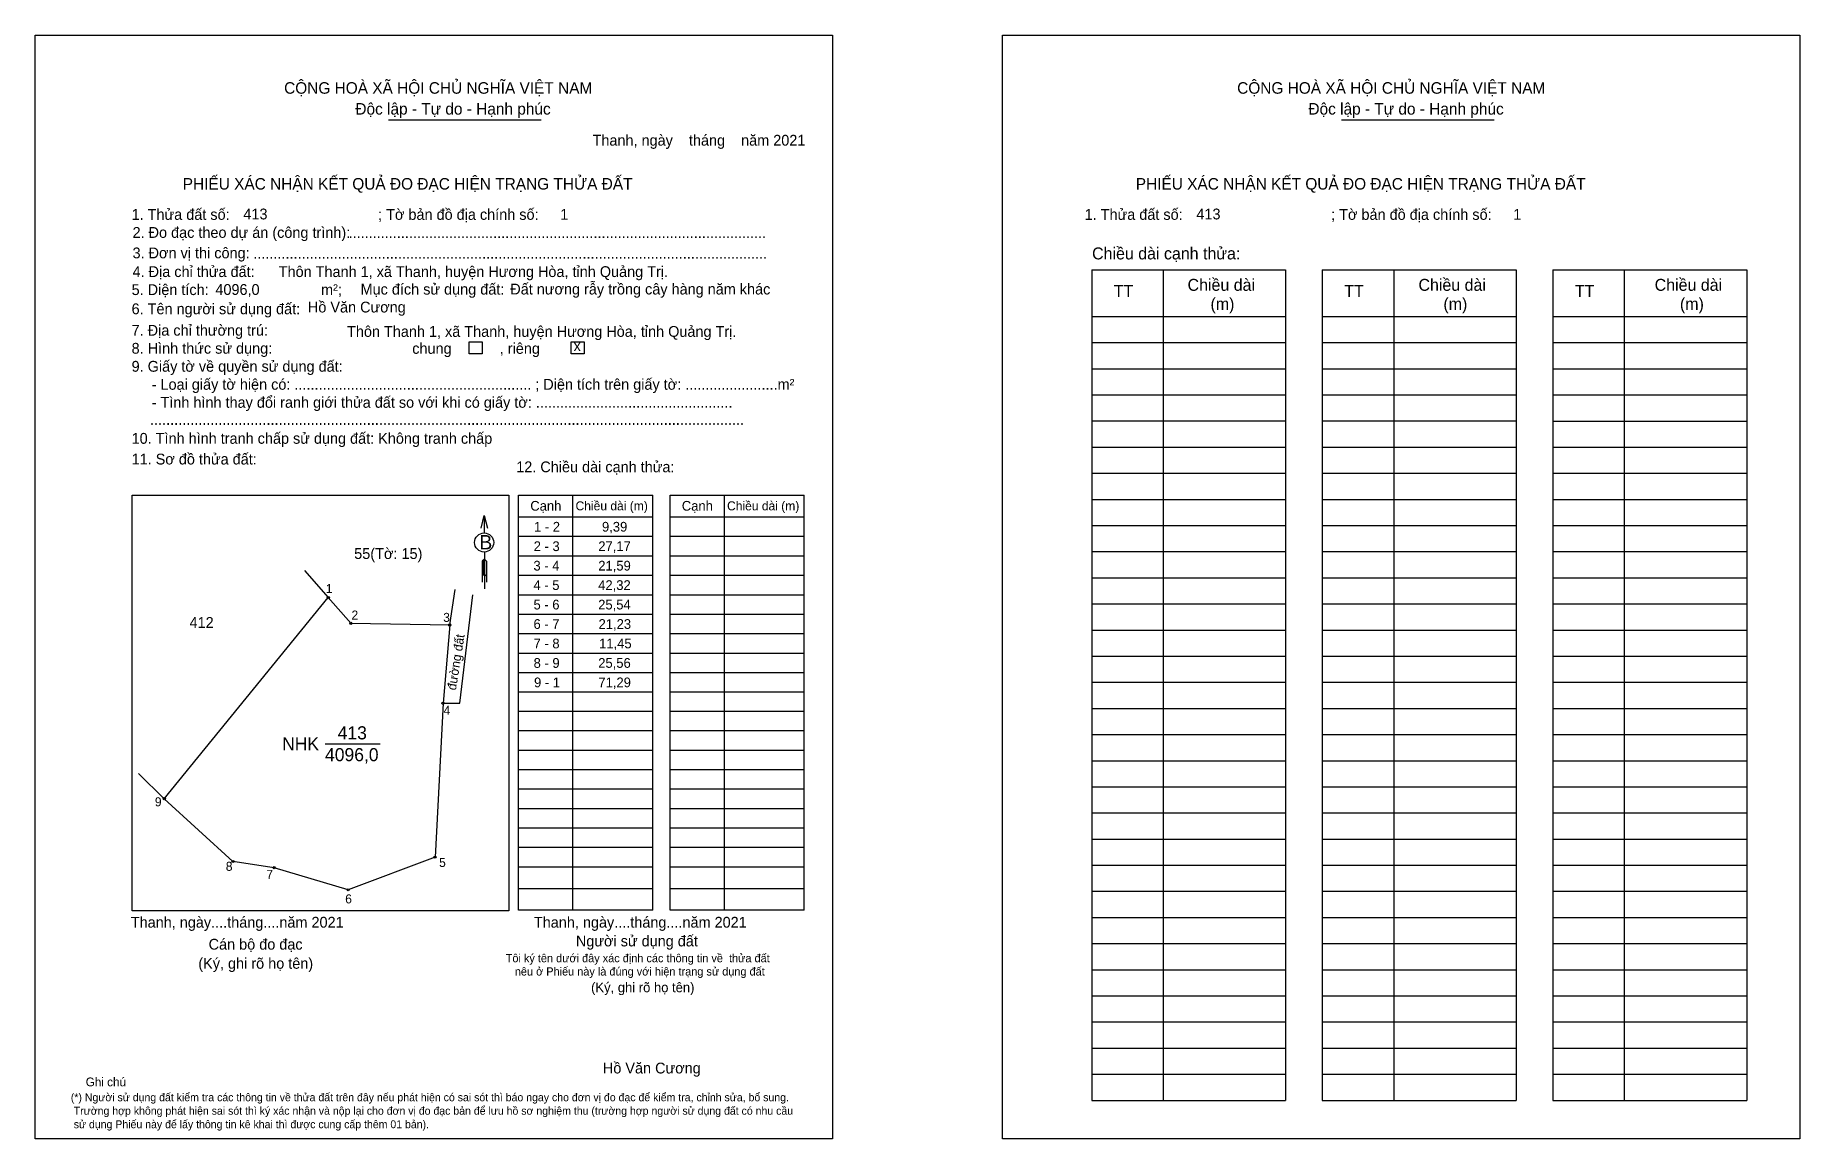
# Model space of a CAD drawing. Extents: x 543841 to 544326, y 1822502 to 1822806.
import ezdxf

# ---------------------------------------------------------------- set-up
doc = ezdxf.new("R2010")
doc.units = 0
for name, color, linetype in [('CanhThua', 7, 'Continuous'), ('kqddKhungInTrang1', 7, 'Continuous'), ('kqddKhungInTrang2', 7, 'Continuous'), ('kqddNoiDung', 7, 'Continuous'), ('kqddTemplate', 7, 'Continuous'), ('Level 1', 7, 'Continuous'), ('MocDinhThua', 7, 'Continuous'), ('NhanDiaChinhThua', 7, 'Continuous'), ('NhanTuCan', 7, 'Continuous'), ('RauThua', 7, 'Continuous'), ('SoHieuDinhThua', 7, 'Continuous')]:
    doc.layers.add(name, color=color, linetype=linetype)

msp = doc.modelspace()

# ---------------------------------------------------------------- linework, layer by layer
at = {"layer": 'CanhThua'}
for p, q in [((543876.3, 1822595.83), (543921.37, 1822651.06)), ((543921.37, 1822651.06), (543927.58, 1822644.02)), ((543927.58, 1822644.02), (543954.75, 1822643.56)), ((543954.75, 1822643.56), (543952.92, 1822622.05)), ((543952.92, 1822622.05), (543950.72, 1822579.78)), ((543895.16, 1822578.59), (543876.3, 1822595.83)), ((543906.48, 1822576.88), (543895.16, 1822578.59)), ((543950.72, 1822579.78), (543926.82, 1822570.79)), ((543926.82, 1822570.79), (543906.48, 1822576.88))]:
    msp.add_line(p, q, dxfattribs=at)
at = {"layer": 'kqddKhungInTrang1'}
msp.add_lwpolyline([(543840.84, 1822805.51), (544059.96, 1822805.51), (544059.96, 1822502.44), (543840.84, 1822502.44)], close=True, dxfattribs=at)
at = {"layer": 'kqddKhungInTrang2'}
msp.add_lwpolyline([(544106.7, 1822805.51), (544325.82, 1822805.51), (544325.82, 1822502.44), (544106.7, 1822502.44)], close=True, dxfattribs=at)
at = {"layer": 'kqddTemplate'}
for p, q in [((543937.89, 1822782.32), (543979.86, 1822782.32)), ((544199.85, 1822782.32), (544241.81, 1822782.32)), ((544131.23, 1822741.12), (544184.5, 1822741.12)), ((544131.23, 1822741.12), (544131.23, 1822512.97)), ((544150.83, 1822741.12), (544150.83, 1822512.97)), ((544184.5, 1822741.12), (544184.5, 1822512.97)), ((544194.6, 1822741.12), (544194.6, 1822512.97)), ((544194.6, 1822741.12), (544247.88, 1822741.12)), ((544214.21, 1822741.12), (544214.21, 1822512.97)), ((544247.88, 1822741.12), (544247.88, 1822512.97)), ((544257.97, 1822741.12), (544257.97, 1822512.97)), ((544257.97, 1822741.12), (544311.25, 1822741.12)), ((544277.58, 1822741.12), (544277.58, 1822512.97)), ((544311.25, 1822741.12), (544311.25, 1822512.97)), ((544131.23, 1822728.28), (544184.5, 1822728.28)), ((544194.6, 1822728.28), (544247.88, 1822728.28)), ((544257.97, 1822728.28), (544311.25, 1822728.28)), ((544131.23, 1822721.11), (544184.5, 1822721.11)), ((544194.6, 1822721.11), (544247.88, 1822721.11)), ((544257.97, 1822721.11), (544311.25, 1822721.11)), ((544131.23, 1822713.93), (544184.5, 1822713.93)), ((544194.6, 1822713.93), (544247.88, 1822713.93)), ((544257.97, 1822713.93), (544311.25, 1822713.93)), ((544131.23, 1822706.75), (544184.5, 1822706.75)), ((544194.6, 1822706.75), (544247.88, 1822706.75)), ((544257.97, 1822706.75), (544311.25, 1822706.75)), ((544131.23, 1822699.58), (544184.5, 1822699.58)), ((544194.6, 1822699.58), (544247.88, 1822699.58)), ((544257.97, 1822699.57), (544311.25, 1822699.57)), ((544131.23, 1822692.4), (544184.5, 1822692.4)), ((544194.6, 1822692.4), (544247.88, 1822692.4)), ((544257.97, 1822692.4), (544311.25, 1822692.4)), ((544131.23, 1822685.22), (544184.5, 1822685.22)), ((544194.6, 1822685.22), (544247.88, 1822685.22)), ((544257.97, 1822685.22), (544311.25, 1822685.22)), ((543973.66, 1822679.22), (544010.57, 1822679.22)), ((543973.66, 1822565.17), (543973.66, 1822679.22)), ((543988.5, 1822679.22), (543988.5, 1822565.17)), ((544010.57, 1822565.17), (544010.57, 1822679.22)), ((544015.3, 1822679.22), (544052.21, 1822679.22)), ((544015.3, 1822565.17), (544015.3, 1822679.22)), ((544030.15, 1822679.22), (544030.15, 1822565.17)), ((544052.21, 1822565.17), (544052.21, 1822679.22)), ((544131.23, 1822678.04), (544184.5, 1822678.04)), ((544194.6, 1822678.04), (544247.88, 1822678.04)), ((544257.97, 1822678.04), (544311.25, 1822678.04)), ((543964.25, 1822673.61), (543964.26, 1822668.83)), ((543973.66, 1822673.25), (544010.57, 1822673.25)), ((544015.3, 1822673.25), (544052.21, 1822673.25)), ((544131.23, 1822670.87), (544184.5, 1822670.87)), ((544194.6, 1822670.87), (544247.88, 1822670.87)), ((544257.97, 1822670.87), (544311.25, 1822670.87)), ((543973.66, 1822667.9), (544010.57, 1822667.9)), ((544015.3, 1822667.9), (544052.21, 1822667.9)), ((543964.27, 1822661.63), (543963.66, 1822661.05)), ((543964.27, 1822661.36), (543963.66, 1822660.77)), ((543964.28, 1822661.09), (543963.66, 1822660.5)), ((543963.66, 1822661.05), (543963.66, 1822655.27)), ((543964.28, 1822660.81), (543963.66, 1822660.23)), ((543964.27, 1822663.57), (543964.29, 1822653.49)), ((543964.27, 1822661.63), (543964.9, 1822661.05)), ((543964.9, 1822661.05), (543964.9, 1822655.27)), ((543973.66, 1822662.56), (544010.57, 1822662.56)), ((544015.3, 1822662.56), (544052.21, 1822662.56)), ((544131.23, 1822663.69), (544184.5, 1822663.69)), ((544194.6, 1822663.69), (544247.88, 1822663.69)), ((544257.97, 1822663.69), (544311.25, 1822663.69)), ((543964.28, 1822660.54), (543963.66, 1822659.95)), ((543964.28, 1822660.27), (543963.66, 1822659.68)), ((543964.28, 1822660), (543963.66, 1822659.41)), ((543964.28, 1822659.72), (543963.66, 1822659.13)), ((543964.28, 1822659.45), (543963.66, 1822658.86)), ((543964.28, 1822659.18), (543963.66, 1822658.59)), ((543964.28, 1822658.9), (543963.66, 1822658.31)), ((543964.28, 1822658.63), (543963.66, 1822658.04)), ((543964.28, 1822658.36), (543963.66, 1822657.77)), ((543964.28, 1822658.08), (543963.66, 1822657.49)), ((543964.28, 1822657.81), (543963.66, 1822657.22)), ((543964.28, 1822657.54), (543963.66, 1822656.94)), ((543964.28, 1822657.54), (543964.9, 1822656.94)), ((543973.66, 1822657.21), (544010.57, 1822657.21)), ((544015.3, 1822657.21), (544052.21, 1822657.21)), ((544131.23, 1822656.51), (544184.5, 1822656.51)), ((544194.6, 1822656.51), (544247.88, 1822656.51)), ((544257.97, 1822656.51), (544311.25, 1822656.51)), ((543973.66, 1822651.87), (544010.57, 1822651.87)), ((544015.3, 1822651.87), (544052.21, 1822651.87)), ((543973.66, 1822646.52), (544010.57, 1822646.52)), ((544015.3, 1822646.52), (544052.21, 1822646.52)), ((544131.23, 1822649.34), (544184.5, 1822649.34)), ((544194.6, 1822649.33), (544247.88, 1822649.33)), ((544257.97, 1822649.33), (544311.25, 1822649.33)), ((544131.23, 1822642.16), (544184.5, 1822642.16)), ((544194.6, 1822642.16), (544247.88, 1822642.16)), ((544257.97, 1822642.16), (544311.25, 1822642.16)), ((543973.66, 1822641.18), (544010.57, 1822641.18)), ((544015.3, 1822641.18), (544052.21, 1822641.18)), ((543973.66, 1822635.84), (544010.57, 1822635.84)), ((544015.3, 1822635.84), (544052.21, 1822635.84)), ((544131.23, 1822634.98), (544184.5, 1822634.98)), ((544194.6, 1822634.98), (544247.88, 1822634.98)), ((544257.97, 1822634.98), (544311.25, 1822634.98)), ((543973.66, 1822630.49), (544010.57, 1822630.49)), ((544015.3, 1822630.49), (544052.21, 1822630.49)), ((544131.23, 1822627.8), (544184.5, 1822627.8)), ((544194.6, 1822627.8), (544247.88, 1822627.8)), ((544257.97, 1822627.8), (544311.25, 1822627.8)), ((543973.66, 1822625.15), (544010.57, 1822625.15)), ((544015.3, 1822625.15), (544052.21, 1822625.15)), ((544010.57, 1822619.8), (543973.66, 1822619.8)), ((544052.21, 1822619.8), (544015.3, 1822619.8)), ((544131.23, 1822620.63), (544184.5, 1822620.63)), ((544194.6, 1822620.63), (544247.88, 1822620.63)), ((544257.97, 1822620.63), (544311.25, 1822620.63)), ((544010.57, 1822614.46), (543973.66, 1822614.46)), ((544052.21, 1822614.46), (544015.3, 1822614.46)), ((544131.23, 1822613.45), (544184.5, 1822613.45)), ((544194.6, 1822613.45), (544247.88, 1822613.45)), ((544257.97, 1822613.45), (544311.25, 1822613.45)), ((544010.57, 1822609.11), (543973.66, 1822609.11)), ((544052.21, 1822609.11), (544015.3, 1822609.11)), ((544010.57, 1822603.77), (543973.66, 1822603.77)), ((544052.21, 1822603.77), (544015.3, 1822603.77)), ((544131.23, 1822606.27), (544184.5, 1822606.27)), ((544194.6, 1822606.27), (544247.88, 1822606.27)), ((544257.97, 1822606.27), (544311.25, 1822606.27)), ((544010.57, 1822598.42), (543973.66, 1822598.42)), ((544052.21, 1822598.42), (544015.3, 1822598.42)), ((544131.23, 1822599.09), (544184.5, 1822599.09)), ((544194.6, 1822599.09), (544247.88, 1822599.09)), ((544257.97, 1822599.09), (544311.25, 1822599.09)), ((544010.57, 1822593.08), (543973.66, 1822593.08)), ((544052.21, 1822593.08), (544015.3, 1822593.08)), ((544131.23, 1822591.92), (544184.5, 1822591.92)), ((544194.6, 1822591.92), (544247.88, 1822591.92)), ((544257.97, 1822591.92), (544311.25, 1822591.92)), ((544010.57, 1822587.73), (543973.66, 1822587.73)), ((544052.21, 1822587.73), (544015.3, 1822587.73)), ((544131.23, 1822584.74), (544184.5, 1822584.74)), ((544194.6, 1822584.74), (544247.88, 1822584.74)), ((544257.97, 1822584.74), (544311.25, 1822584.74)), ((544010.57, 1822582.39), (543973.66, 1822582.39)), ((544052.21, 1822582.39), (544015.3, 1822582.39)), ((544010.57, 1822577.04), (543973.66, 1822577.04)), ((544052.21, 1822577.04), (544015.3, 1822577.04)), ((544131.23, 1822577.56), (544184.5, 1822577.56)), ((544194.6, 1822577.56), (544247.88, 1822577.56)), ((544257.97, 1822577.56), (544311.25, 1822577.56)), ((544010.57, 1822571.11), (543973.66, 1822571.11)), ((544052.21, 1822571.11), (544015.3, 1822571.11)), ((544131.23, 1822570.39), (544184.5, 1822570.39)), ((544194.6, 1822570.39), (544247.88, 1822570.39)), ((544257.97, 1822570.39), (544311.25, 1822570.39)), ((544010.57, 1822565.17), (543973.66, 1822565.17)), ((544052.21, 1822565.17), (544015.3, 1822565.17)), ((544131.23, 1822563.21), (544184.5, 1822563.21)), ((544194.6, 1822563.21), (544247.88, 1822563.21)), ((544257.97, 1822563.21), (544311.25, 1822563.21)), ((544131.23, 1822556.03), (544184.5, 1822556.03)), ((544194.6, 1822556.03), (544247.88, 1822556.03)), ((544257.97, 1822556.03), (544311.25, 1822556.03)), ((544131.23, 1822548.85), (544184.5, 1822548.85)), ((544194.6, 1822548.85), (544247.88, 1822548.85)), ((544257.97, 1822548.85), (544311.25, 1822548.85)), ((544131.23, 1822541.68), (544184.5, 1822541.68)), ((544194.6, 1822541.68), (544247.88, 1822541.68)), ((544257.97, 1822541.68), (544311.25, 1822541.68)), ((544131.23, 1822534.5), (544184.5, 1822534.5)), ((544194.6, 1822534.5), (544247.88, 1822534.5)), ((544257.97, 1822534.5), (544311.25, 1822534.5)), ((544131.23, 1822527.32), (544184.5, 1822527.32)), ((544194.6, 1822527.32), (544247.88, 1822527.32)), ((544257.97, 1822527.32), (544311.25, 1822527.32)), ((544131.23, 1822520.15), (544184.5, 1822520.15)), ((544194.6, 1822520.15), (544247.88, 1822520.15)), ((544257.97, 1822520.15), (544311.25, 1822520.15)), ((544131.23, 1822512.97), (544184.5, 1822512.97)), ((544194.6, 1822512.97), (544247.88, 1822512.97)), ((544257.97, 1822512.97), (544311.25, 1822512.97))]:
    msp.add_line(p, q, dxfattribs=at)
for points in [[(543960.1, 1822721.34), (543963.67, 1822721.34), (543963.67, 1822718.02), (543960.1, 1822718.02)], [(543988.14, 1822721.34), (543991.71, 1822721.34), (543991.71, 1822718.02), (543988.14, 1822718.02)], [(543867.49, 1822679.22), (543971.03, 1822679.22), (543971.03, 1822565.07), (543867.49, 1822565.07)]]:
    msp.add_lwpolyline(points, close=True, dxfattribs=at)
msp.add_lwpolyline([(543963.39, 1822670.15), (543964.25, 1822673.61), (543965.13, 1822670.15)], dxfattribs=at)
msp.add_circle((543964.2, 1822666.2), 2.63, dxfattribs=at)
at = {"layer": 'Level 1'}
msp.add_lwpolyline([(543952.92, 1822622.05), (543957.51, 1822622.05), (543961.09, 1822651.8)], dxfattribs=at)
at = {"layer": 'MocDinhThua'}
for centre in [(543921.37, 1822651.06), (543927.58, 1822644.02), (543954.75, 1822643.56), (543952.92, 1822622.05), (543876.3, 1822595.83), (543895.16, 1822578.59), (543950.72, 1822579.78), (543906.48, 1822576.88), (543926.82, 1822570.79)]:
    msp.add_circle(centre, 0.298, dxfattribs=at)
at = {"layer": 'NhanDiaChinhThua'}
msp.add_line((543920.48, 1822610.93), (543935.59, 1822610.93), dxfattribs=at)
at = {"layer": 'RauThua'}
for p, q in [((543914.83, 1822658.49), (543921.37, 1822651.06)), ((543954.75, 1822643.56), (543956.22, 1822653.32)), ((543869.17, 1822602.79), (543876.3, 1822595.83))]:
    msp.add_line(p, q, dxfattribs=at)

# ---------------------------------------------------------------- texts
at = {"layer": 'kqddNoiDung'}
for s, height, p in [('Thanh, ngày    tháng    năm 2021  ', 2.9693, (543994.01, 1822775.21)), ('413', 2.969, (543898.04, 1822754.95)), ('1', 2.97, (543985.12, 1822754.85)), ('413', 2.969, (544159.99, 1822754.95)), ('1', 2.97, (544247.07, 1822754.85)), ('........................................................................................................', 2.96927, (543926.97, 1822749.83)), ('................................................................................................................................', 2.96927, (543900.78, 1822744.2)), ('4096,0', 2.969, (543890.34, 1822734.21)), ('Đất nương rẫy trồng cây hàng năm khác', 2.9693, (543971.4, 1822734.33)), ('Hồ Văn Cương', 2.9693, (543915.77, 1822729.38)), ('Thôn Thanh 1, xã Thanh, huyện Hương Hòa, tỉnh Quảng Trị.', 2.9693, (543926.53, 1822722.69)), ('x', 2.97, (543988.8, 1822718.79)), ('1 - 2', 2.672, (543977.92, 1822669.19)), ('9,39', 2.672, (543996.6, 1822669.19)), ('2 - 3', 2.672, (543977.82, 1822663.85)), ('27,17', 2.672, (543995.58, 1822663.85)), ('3 - 4', 2.672, (543977.76, 1822658.5)), ('21,59', 2.672, (543995.58, 1822658.5)), ('4 - 5', 2.672, (543977.77, 1822653.16)), ('42,32', 2.672, (543995.56, 1822653.16)), ('5 - 6', 2.672, (543977.78, 1822647.81)), ('25,54', 2.672, (543995.56, 1822647.81)), ('6 - 7', 2.672, (543977.78, 1822642.47)), ('21,23', 2.672, (543995.66, 1822642.47)), ('7 - 8', 2.672, (543977.8, 1822637.13)), ('11,45', 2.672, (543995.81, 1822637.13)), ('8 - 9', 2.672, (543977.81, 1822631.78)), ('25,56', 2.672, (543995.57, 1822631.78)), ('9 - 1', 2.672, (543977.93, 1822626.44)), ('71,29', 2.672, (543995.61, 1822626.44)), ('Thanh, ngày....tháng....năm 2021', 2.9693, (543867.09, 1822560.41)), ('Thanh, ngày....tháng....năm 2021', 2.9693, (543977.89, 1822560.41)), ('Hồ Văn Cương', 2.9693, (543996.85, 1822520.36))]:
    msp.add_text(s, height=height, dxfattribs=at).set_placement(p)
at = {"layer": 'kqddTemplate'}
for s, height, p in [('CỘNG HOÀ XÃ HỘI CHỦ NGHĨA VIỆT NAM', 3.1672, (543909.23, 1822789.47)), ('CỘNG HOÀ XÃ HỘI CHỦ NGHĨA VIỆT NAM', 3.1672, (544171.19, 1822789.47)), ('Độc lập - Tự do - Hạnh phúc', 3.1672, (543928.82, 1822783.74)), ('Độc lập - Tự do - Hạnh phúc', 3.1672, (544190.78, 1822783.74)), ('PHIẾU XÁC NHẬN KẾT QUẢ ĐO ĐẠC HIỆN TRẠNG THỬA ĐẤT', 3.1672, (543881.37, 1822763.14)), ('PHIẾU XÁC NHẬN KẾT QUẢ ĐO ĐẠC HIỆN TRẠNG THỬA ĐẤT', 3.1672, (544143.33, 1822763.14)), ('1. Thửa đất số:                                     ; Tờ bản đồ địa chính số:', 2.9693, (543867.31, 1822754.83)), ('1. Thửa đất số:                                     ; Tờ bản đồ địa chính số:', 2.9693, (544129.27, 1822754.83)), ('2. Đo đạc theo dự án (công trình): ', 2.9693, (543867.57, 1822749.88)), ('3. Đơn vị thi công: ', 2.9693, (543867.57, 1822744.26)), ('Chiều dài cạnh thửa:', 3.281, (544131.32, 1822743.96)), ('4. Địa chỉ thửa đất:      Thôn Thanh 1, xã Thanh, huyện Hương Hòa, tỉnh Quảng Trị.', 2.9693, (543867.57, 1822739.12)), ('Chiều dài', 3.281, (544157.56, 1822735.33)), ('Chiều dài', 3.281, (544221.03, 1822735.33)), ('Chiều dài', 3.281, (544285.95, 1822735.33)), ('5. Diện tích:                            m²; ', 2.9693, (543867.31, 1822734.17)), ('Mục đích sử dụng đất:', 2.9693, (543930.24, 1822734.3)), ('TT', 3.281, (544137.28, 1822733.64)), ('(m)', 3.281, (544163.86, 1822730.11)), ('TT', 3.281, (544200.65, 1822733.64)), ('(m)', 3.281, (544227.88, 1822730.11)), ('TT', 3.281, (544264.03, 1822733.64)), ('(m)', 3.281, (544292.9, 1822730.11)), ('6. Tên người sử dụng đất:', 2.9693, (543867.31, 1822728.9)), ('7. Địa chỉ thường trú:', 2.9693, (543867.31, 1822723.01)), ('8. Hình thức sử dụng:', 2.9693, (543867.31, 1822718.06)), ('chung            , riêng', 2.9693, (543944.45, 1822718.03)), ('9. Giấy tờ về quyền sử dụng đất:', 2.9693, (543867.31, 1822713.11)), ('     - Loại giấy tờ hiện có: ........................................................... ; Diện tích trên giấy tờ: .......................m²', 2.96927, (543867.31, 1822708.16)), ('     - Tình hình thay đổi ranh giới thửa đất so với khi có giấy tờ: .................................................', 2.96927, (543867.31, 1822703.21)), ('10. Tình hình tranh chấp sử dụng đất: Không tranh chấp', 2.9693, (543867.31, 1822693.32)), ('....................................................................................................................................................', 2.96927, (543872.39, 1822698.52)), ('11. Sơ đồ thửa đất:', 2.9693, (543867.31, 1822687.63)), ('12. Chiều dài cạnh thửa:', 2.9693, (543973.03, 1822685.5)), ('Cạnh', 2.672, (543976.9, 1822674.94)), ('Chiều dài (m)', 2.4744, (543989.34, 1822675.03)), ('Cạnh', 2.672, (544018.54, 1822674.94)), ('Chiều dài (m)', 2.4744, (544030.98, 1822675.03)), ('B', 3.96, (543962.9, 1822664.29)), ('Cán bộ đo đạc', 2.9693, (543888.48, 1822554.37)), ('Người sử dụng đất', 2.9693, (543989.43, 1822555.26)), ('(Ký, ghi rõ họ tên)', 2.9693, (543885.65, 1822549.12)), ('Tôi ký tên dưới đây xác định các thông tin về  thửa đất ', 2.2448, (543970.14, 1822550.91)), ('nêu ở Phiếu này là đúng với hiện trạng sử dụng đất', 2.2448, (543972.64, 1822547.26)), ('(Ký, ghi rõ họ tên)', 2.6723, (543993.61, 1822542.67)), ('(*) Người sử dụng đất kiểm tra các thông tin về thửa đất trên đây nếu phát hiện có sai sót thì báo ngay cho đơn vị đo đạc để kiểm tra, chỉnh sửa, bổ sung.', 2.1646, (543850.6, 1822512.73)), ('Ghi chú', 2.405, (543854.69, 1822516.83)), (' Trường hợp không phát hiện sai sót thì ký xác nhận và nộp lại cho đơn vị đo đạc bản để lưu hồ sơ nghiệm thu (trường hợp người sử dụng đất có nhu cầu', 2.1646, (543850.6, 1822509.03)), (' sử dụng Phiếu này để lấy thông tin kê khai thì được cung cấp thêm 01 bản).', 2.1646, (543850.6, 1822505.32))]:
    msp.add_text(s, height=height, dxfattribs=at).set_placement(p)
at = {"layer": 'NhanDiaChinhThua'}
for s, p in [('NHK', (543908.68, 1822609.13)), ('413', (543923.96, 1822612.13)), ('4096,0', (543920.48, 1822606.13))]:
    msp.add_text(s, height=3.595, dxfattribs=at).set_placement(p)
at = {"layer": 'NhanTuCan'}
for s, p in [('55(Tờ: 15)', (543928.49, 1822661.68)), ('412', (543883.23, 1822642.74))]:
    msp.add_text(s, height=2.976, dxfattribs=at).set_placement(p)
at = {"layer": 'SoHieuDinhThua'}
for s, p in [('1', (543920.68, 1822652.3)), ('2', (543927.75, 1822645.03)), ('3', (543952.95, 1822644.39)), ('4', (543953.06, 1822618.87)), ('9', (543873.7, 1822593.74)), ('8', (543893.2, 1822576.02)), ('5', (543951.83, 1822577.08)), ('7', (543904.35, 1822573.81)), ('6', (543926.02, 1822567.07))]:
    msp.add_text(s, height=2.48, dxfattribs=at).set_placement(p)
msp.add_text('đường đất', height=2.48, rotation=81.0095, dxfattribs=at).set_placement((543956.45, 1822625.5))

doc.saveas('drawing.dxf')
